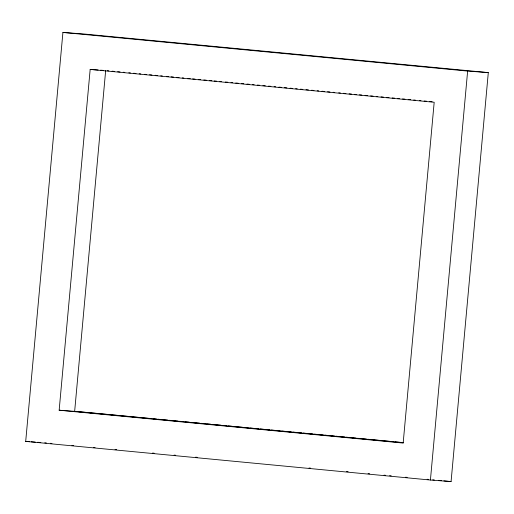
<?xml version="1.0" encoding="UTF-8"?>
<svg xmlns="http://www.w3.org/2000/svg" width="514" height="514" viewBox="0 0 514 514"><rect width="100%" height="100%" fill="white"/><g stroke="black" fill="none" stroke-linecap="round" stroke-linejoin="round"><path stroke-width="0.77" d="M25.7 441.391L62.92 32.433L83.583 33.963L488.3 72.609L451.08 481.567L430.417 480.037L25.7 441.391L29.671 441.687M90.168 69.416L434.182 102.267L403.169 443.062L59.155 410.211L90.168 69.416L98.116 70M105.666 70.559L74.652 411.354L403.496 442.753M430.417 480.037L467.637 71.086L488.3 72.609M100.5 70.174L103.68 70.412M59.155 410.211L75.847 411.444M77.434 411.56L97.377 413.41M31.264 441.802L35.235 442.098M37.618 442.271L40.799 442.503M44.776 442.798L46.363 442.914M62.92 32.433L467.637 71.086M107.265 70.707L108.859 70.861M112.052 71.17L114.449 71.395M117.642 71.703L120.032 71.928M123.225 72.236L124.825 72.384M128.815 72.77L130.408 72.924M133.601 73.226L135.998 73.457M139.191 73.759L140.785 73.913M144.775 74.292L146.374 74.446M149.568 74.748L151.958 74.98M155.151 75.282L157.547 75.513M160.741 75.815L162.334 75.969M166.33 76.348L168.721 76.58M171.117 76.811L173.514 77.036M176.707 77.344L179.097 77.569M182.29 77.877L183.89 78.025M187.88 78.411L190.27 78.636M192.666 78.867L195.063 79.092M198.256 79.4L200.646 79.625M203.84 79.933L206.236 80.158M209.429 80.467L211.826 80.698M214.216 80.923L216.612 81.154M219.806 81.456L221.399 81.61M225.395 81.989L227.786 82.221M230.979 82.523L232.579 82.677M235.772 82.979L238.162 83.21M241.355 83.512L243.752 83.743M246.945 84.045L249.335 84.277M252.528 84.585L254.128 84.733M257.321 85.041L259.711 85.266M262.905 85.575L265.301 85.799M268.494 86.108L270.891 86.333M274.084 86.641L275.677 86.795M278.871 87.097L281.267 87.329M284.46 87.631L286.851 87.862M290.044 88.164L292.44 88.395M295.634 88.697L297.227 88.851M300.42 89.153L302.817 89.385M306.01 89.687L308.4 89.918M311.593 90.22L313.99 90.451M317.183 90.753L318.776 90.907M321.97 91.216L324.366 91.441M327.559 91.749L329.956 91.974M333.149 92.282L334.743 92.43M338.732 92.816L340.332 92.963M343.519 93.272L345.916 93.497M349.109 93.805L351.505 94.036M354.699 94.338L356.292 94.492M359.485 94.794L361.882 95.026M365.075 95.328L367.465 95.559M370.658 95.861L373.055 96.092M376.248 96.394L377.841 96.548M381.035 96.85L383.431 97.082M386.624 97.39L389.021 97.615M392.208 97.923L394.604 98.148M397.797 98.457L399.397 98.604M402.584 98.913L404.981 99.138M408.174 99.446L410.57 99.671M413.764 99.979L415.357 100.134M419.347 100.513L420.947 100.667M424.14 100.969L426.53 101.2M429.723 101.502L432.12 101.733M98.971 413.564L118.927 415.473M120.527 415.62L130.1 416.539M131.7 416.687L140.476 417.529M142.076 417.683L151.656 418.595M153.249 418.749L156.442 419.051M158.036 419.206L162.032 419.585M163.625 419.739L167.615 420.118M169.215 420.272L177.992 421.107M179.592 421.262L183.582 421.641M185.175 421.795L189.165 422.174M190.765 422.328L199.541 423.17M201.141 423.318L205.131 423.703M206.724 423.851L210.721 424.236M212.314 424.384L221.097 425.226M222.691 425.38L226.68 425.759M228.28 425.913L232.27 426.292M233.864 426.447L242.647 427.282M244.24 427.436L248.23 427.815M249.83 427.969L253.82 428.348M255.413 428.503L258.606 428.811M260.206 428.959L264.196 429.344M265.789 429.492L269.779 429.877M271.379 430.025L280.156 430.867M281.756 431.021L285.745 431.4M287.345 431.554L291.335 431.933M292.929 432.088L301.712 432.923M303.305 433.077L307.295 433.456M308.895 433.61L312.885 433.989M314.478 434.144L323.261 434.979M324.854 435.133L328.844 435.512M330.444 435.666L334.434 436.052M336.034 436.2L339.221 436.508M340.821 436.656L344.81 437.041M346.404 437.189L350.4 437.575M351.994 437.722L355.984 438.108M357.583 438.262L360.777 438.564M362.37 438.718L366.36 439.097M367.96 439.252L371.95 439.631M373.543 439.785L382.326 440.62M383.919 440.774L393.499 441.687M395.093 441.841L403.079 442.605M50.353 443.299L51.953 443.447M71.909 445.355L73.502 445.509M93.458 447.411L95.058 447.565M115.014 449.474L116.607 449.621M152.529 453.052L154.129 453.207M174.085 455.115L175.679 455.263M195.635 457.171L197.235 457.325M308.991 467.997L310.584 468.145M346.507 471.576L348.106 471.73M368.063 473.638L369.662 473.786M384.029 475.161L385.622 475.315M389.618 475.694L391.212 475.848M405.578 477.217L407.178 477.371M427.134 479.279L428.734 479.427M432.724 479.813L434.317 479.96M438.307 480.346L441.5 480.648M443.897 480.879L451.08 481.567"/></g></svg>
